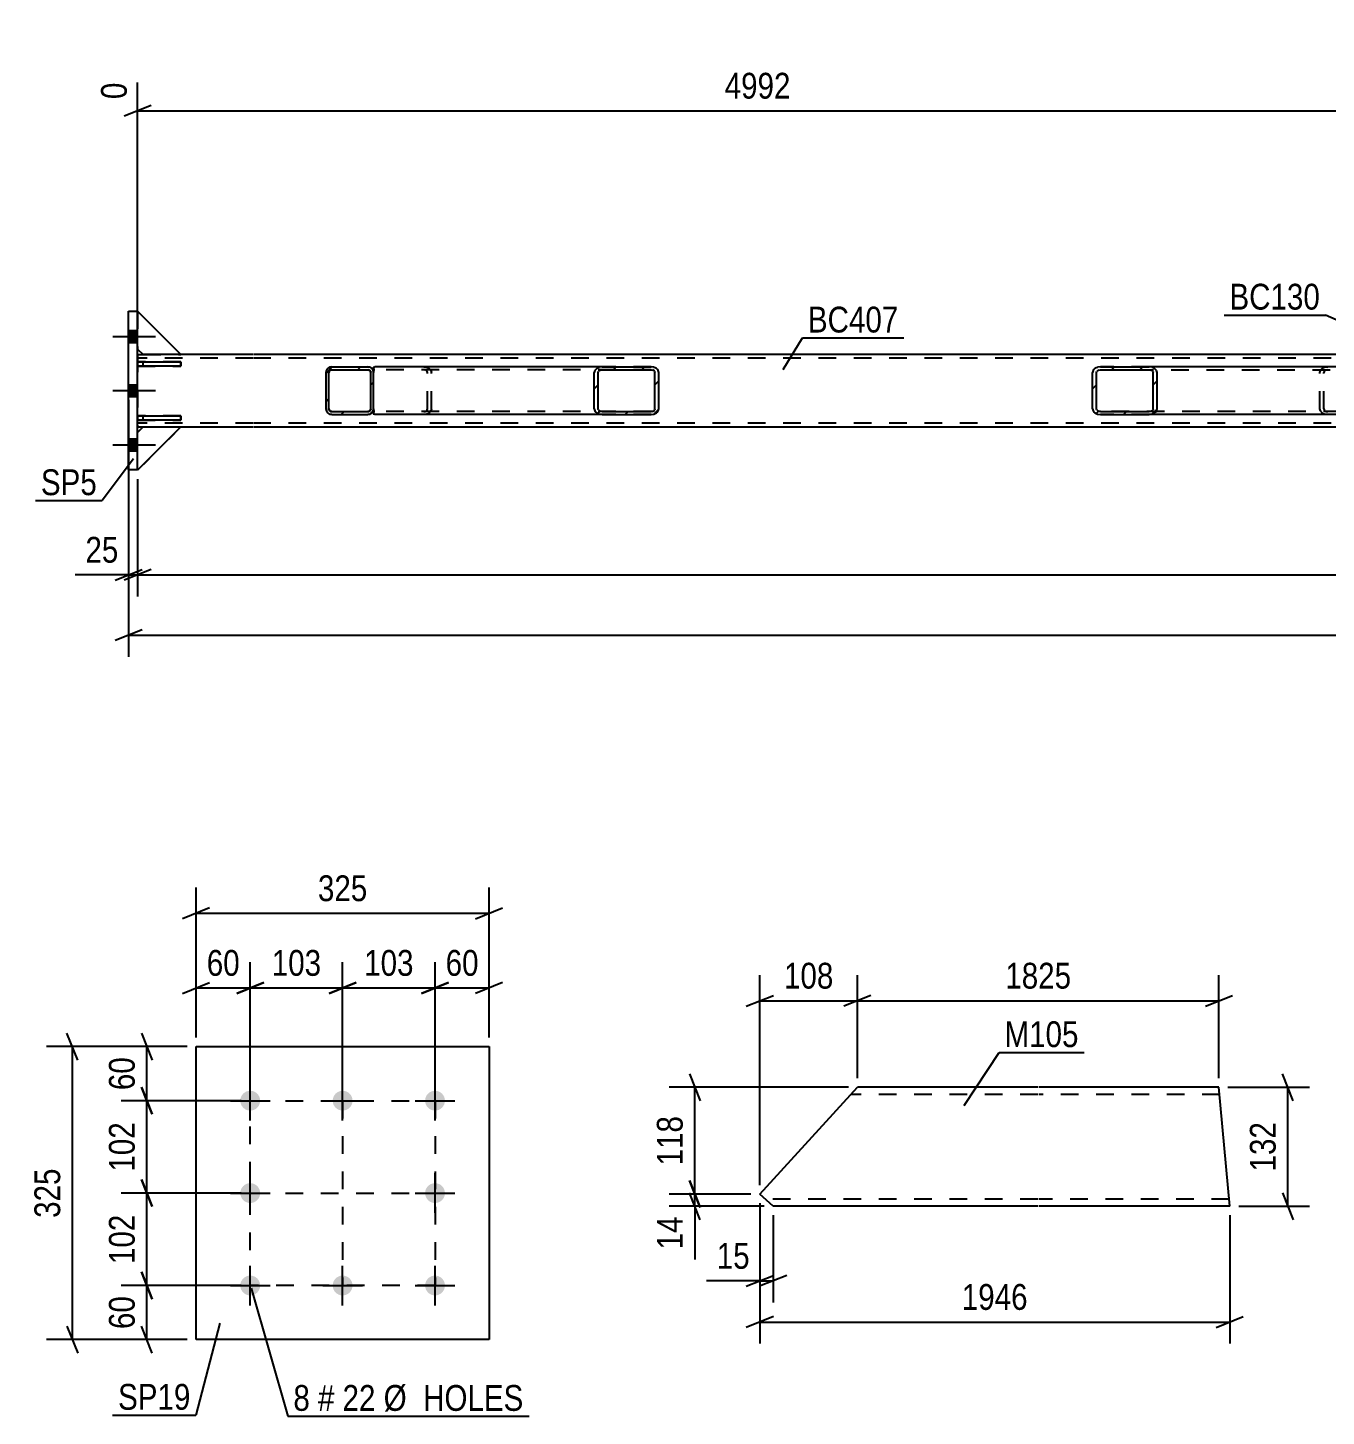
# Model space of a CAD drawing. Header units: millimetres. Extents: x 0 to 841, y 0 to 594.
# Drawn here: x 119 to 263.1, y 125.8 to 279.8 of the extents above; entities that cross this region are included whole.
import ezdxf

# ---------------------------------------------------------------- set-up
doc = ezdxf.new("R2010")
doc.units = ezdxf.units.MM
doc.linetypes.add('DXK_LINE_DOT2', pattern=[3.9198, 1.9599, -1.9599])
doc.styles.add('Arial Narrow', font='ARIALN.TTF', dxfattribs={"height": 0.2})

# ---------------------------------------------------------------- blocks, each defined once
blk = doc.blocks.new('Part-122570250-3767 - 3634')
at = {"color": 2, "linetype": 'Continuous'}
for p, q in [((130.22, 248.35), (130.22, 248.35)), ((130.22, 248.35), (131.22, 248.35)), ((130.22, 230.75), (130.22, 248.35)), ((131.22, 230.75), (131.22, 248.35)), ((130.22, 230.75), (130.22, 230.75)), ((131.22, 230.75), (130.22, 230.75)), ((131.22, 230.75), (131.22, 230.75))]:
    blk.add_line(p, q, dxfattribs=at)
at = {"color": 7, "linetype": 'DXK_LINE_DOT2'}
for p, q in [((130.22, 230.75), (130.22, 248.35)), ((131.22, 230.75), (131.22, 248.35))]:
    blk.add_line(p, q, dxfattribs=at)
blk = doc.blocks.new('Part-122570250-3659 - 3634')
at = {"color": 2, "linetype": 'Continuous'}
for p, q in [((131.22, 243.55), (131.82, 243.55)), ((144.02, 243.55), (136.02, 243.55)), ((632.06, 243.55), (144.12, 243.55)), ((131.22, 235.55), (144.02, 235.55)), ((144.12, 235.55), (632.06, 235.55))]:
    blk.add_line(p, q, dxfattribs=at)
at = {"color": 7, "linetype": 'DXK_LINE_DOT2'}
for p, q in [((131.22, 243.55), (131.22, 235.55)), ((131.22, 235.55), (131.22, 243.55)), ((131.22, 243.55), (131.22, 243.55)), ((131.22, 243.55), (131.22, 243.55)), ((136.02, 243.55), (131.82, 243.55)), ((131.22, 243.15), (131.22, 243.15)), ((144.02, 243.15), (131.22, 243.15)), ((632.06, 243.15), (144.12, 243.15)), ((131.22, 235.95), (131.22, 235.95)), ((144.02, 235.95), (131.22, 235.95)), ((632.06, 235.95), (144.12, 235.95)), ((131.22, 235.55), (131.22, 235.55)), ((131.22, 235.55), (131.22, 235.55))]:
    blk.add_line(p, q, dxfattribs=at)
blk = doc.blocks.new('Part-122570250-3724 - 3634')
at = {"linetype": 'Continuous'}
h = blk.add_hatch(dxfattribs=at)
h.set_pattern_fill('', scale=0.7, style=0, pattern_type=0)
h.set_pattern_definition([(45, (188.4973, 236.9552), (-1.57154, 1.57154), [])])
h.paths.add_polyline_path([(188.17, 236.91), (188.5, 236.96), (188.78, 237.09), (188.97, 237.3), (189.03, 237.55), (189.03, 241.55), (188.97, 241.79), (188.78, 242), (188.5, 242.14), (188.17, 242.19), (182.75, 242.19), (182.41, 242.14), (182.13, 242), (181.94, 241.79), (181.88, 241.55), (181.88, 237.55), (181.94, 237.3), (182.13, 237.09), (182.41, 236.96), (182.75, 236.91)])
h.paths.add_polyline_path([(182.58, 237.25), (182.44, 237.32), (182.34, 237.42), (182.31, 237.55), (182.31, 241.55), (182.34, 241.67), (182.44, 241.77), (182.58, 241.84), (182.75, 241.87), (188.17, 241.87), (188.33, 241.84), (188.47, 241.77), (188.57, 241.67), (188.6, 241.55), (188.6, 237.55), (188.57, 237.42), (188.47, 237.32), (188.33, 237.25), (188.17, 237.23), (182.75, 237.23)])
at = {"color": 2, "linetype": 'Continuous'}
for p, q in [((157.4, 242.17), (157.53, 242.19)), ((157.4, 242.17), (157.4, 241.55)), ((182.75, 242.19), (157.53, 242.19)), ((181.94, 241.79), (181.88, 241.55)), ((182.75, 242.19), (182.41, 242.14)), ((182.58, 241.84), (182.75, 241.87)), ((182.75, 242.19), (188.17, 242.19)), ((182.75, 241.87), (188.17, 241.87)), ((188.5, 242.14), (188.17, 242.19)), ((188.17, 241.87), (188.33, 241.84)), ((189.03, 241.55), (188.97, 241.79)), ((181.88, 237.55), (181.88, 241.55)), ((182.31, 241.55), (182.34, 241.67)), ((182.31, 237.55), (182.31, 241.55)), ((188.57, 241.67), (188.6, 241.55)), ((188.6, 237.55), (188.6, 241.55)), ((189.03, 237.55), (189.03, 241.55)), ((157.4, 237.55), (157.4, 237.09)), ((181.88, 237.55), (181.94, 237.3)), ((182.34, 237.42), (182.31, 237.55)), ((182.75, 237.23), (182.58, 237.25)), ((182.75, 237.23), (188.17, 237.23)), ((188.33, 237.25), (188.17, 237.23)), ((188.6, 237.55), (188.57, 237.42)), ((188.97, 237.3), (189.03, 237.55)), ((157.4, 237.09), (157.4, 236.96)), ((157.4, 236.93), (157.4, 236.96)), ((157.53, 236.91), (157.4, 236.93)), ((182.75, 236.91), (157.53, 236.91)), ((182.41, 236.96), (182.75, 236.91)), ((182.75, 236.91), (188.17, 236.91)), ((188.17, 236.91), (188.5, 236.96))]:
    blk.add_line(p, q, dxfattribs=at)
at = {"color": 7, "linetype": 'DXK_LINE_DOT2'}
for p, q in [((157.4, 241.85), (157.4, 242.17)), ((157.53, 241.87), (157.4, 241.85)), ((188.17, 241.87), (157.53, 241.87)), ((162.95, 242.19), (163.28, 242.14)), ((163.12, 241.84), (162.95, 241.87)), ((163.75, 241.79), (163.82, 241.55)), ((188.17, 242.19), (182.75, 242.19)), ((157.4, 237.09), (157.4, 241.55)), ((163.39, 241.55), (163.35, 241.67)), ((163.39, 237.55), (163.39, 241.55)), ((163.82, 237.55), (163.82, 241.55)), ((157.53, 237.23), (157.4, 237.25)), ((188.17, 237.23), (157.53, 237.23)), ((162.95, 237.23), (163.12, 237.25)), ((163.35, 237.42), (163.39, 237.55)), ((163.82, 237.55), (163.75, 237.3)), ((163.28, 236.96), (162.95, 236.91)), ((188.17, 236.91), (182.75, 236.91))]:
    blk.add_line(p, q, dxfattribs=at)
for centre, radius, start, end in [((163.02, 241.46), 0.396, 31.9779, 75.1661), ((163.08, 241.37), 0.792, 31.9779, 75.1661), ((163.02, 237.63), 0.396, 284.8339, 328.0221), ((163.08, 237.72), 0.792, 284.8339, 328.0221)]:
    blk.add_arc(centre, radius, start, end, dxfattribs=at)
at = {"color": 2, "linetype": 'Continuous'}
for centre, radius, start, end in [((182.62, 241.37), 0.792, 104.8339, 148.0221), ((182.68, 241.46), 0.396, 104.8339, 148.0221), ((188.23, 241.46), 0.396, 31.9779, 75.1661), ((188.29, 241.37), 0.792, 31.9779, 75.1661), ((182.62, 237.72), 0.792, 211.9779, 255.1661), ((182.68, 237.63), 0.396, 211.9779, 255.1661), ((188.23, 237.63), 0.396, 284.8339, 328.0221), ((188.29, 237.72), 0.792, 284.8339, 328.0221)]:
    blk.add_arc(centre, radius, start, end, dxfattribs=at)
blk = doc.blocks.new('Part-122570250-3744 - 3634')
at = {"linetype": 'Continuous'}
h = blk.add_hatch(dxfattribs=at)
h.set_pattern_fill('', scale=0.7, style=0, pattern_type=0)
h.set_pattern_definition([(45, (157.0005, 236.9552), (-1.57154, 1.57154), [])])
h.paths.add_polyline_path([(156.76, 236.91), (157, 236.96), (157.21, 237.09), (157.35, 237.3), (157.4, 237.55), (157.4, 241.55), (157.35, 241.79), (157.21, 242), (157, 242.14), (156.76, 242.19), (152.76, 242.19), (152.51, 242.14), (152.3, 242), (152.16, 241.79), (152.12, 241.55), (152.12, 237.55), (152.16, 237.3), (152.3, 237.09), (152.51, 236.96), (152.76, 236.91)])
h.paths.add_polyline_path([(152.63, 237.25), (152.53, 237.32), (152.46, 237.42), (152.44, 237.55), (152.44, 241.55), (152.46, 241.67), (152.53, 241.77), (152.63, 241.84), (152.76, 241.87), (156.76, 241.87), (156.88, 241.84), (156.98, 241.77), (157.05, 241.67), (157.08, 241.55), (157.08, 237.55), (157.05, 237.42), (156.98, 237.32), (156.88, 237.25), (156.76, 237.23), (152.76, 237.23)])
at = {"color": 7, "linetype": 'DXK_LINE_DOT2'}
for p, q in [((152.12, 241.55), (152.16, 241.79)), ((152.51, 242.14), (152.76, 242.19)), ((152.76, 241.87), (152.63, 241.84)), ((152.76, 242.19), (156.76, 242.19)), ((152.76, 241.87), (156.76, 241.87)), ((156.76, 242.19), (157, 242.14)), ((156.88, 241.84), (156.76, 241.87)), ((157.35, 241.79), (157.4, 241.55)), ((152.12, 237.55), (152.12, 241.55)), ((152.46, 241.67), (152.44, 241.55)), ((152.44, 237.55), (152.44, 241.55)), ((157.08, 241.55), (157.05, 241.67)), ((157.08, 237.55), (157.08, 241.55)), ((157.4, 237.55), (157.4, 241.55)), ((152.16, 237.3), (152.12, 237.55)), ((152.44, 237.55), (152.46, 237.42)), ((152.63, 237.25), (152.76, 237.23)), ((152.76, 237.23), (156.76, 237.23)), ((156.76, 237.23), (156.88, 237.25)), ((157.05, 237.42), (157.08, 237.55)), ((157.4, 237.55), (157.35, 237.3)), ((152.76, 236.91), (152.51, 236.96)), ((152.76, 236.91), (156.76, 236.91)), ((157, 236.96), (156.76, 236.91))]:
    blk.add_line(p, q, dxfattribs=at)
at = {"color": 2, "linetype": 'Continuous'}
for p, q in [((152.16, 241.79), (152.12, 241.55)), ((152.76, 242.19), (152.51, 242.14)), ((152.63, 241.84), (152.76, 241.87)), ((152.76, 242.19), (156.76, 242.19)), ((152.76, 241.87), (156.76, 241.87)), ((157, 242.14), (156.76, 242.19)), ((156.76, 241.87), (156.88, 241.84)), ((157.4, 241.55), (157.35, 241.79)), ((152.12, 237.55), (152.12, 241.55)), ((152.44, 241.55), (152.46, 241.67)), ((152.44, 237.55), (152.44, 241.55)), ((157.05, 241.67), (157.08, 241.55)), ((157.08, 237.55), (157.08, 241.55)), ((157.4, 237.55), (157.4, 241.55)), ((152.12, 237.55), (152.16, 237.3)), ((152.46, 237.42), (152.44, 237.55)), ((152.76, 237.23), (152.63, 237.25)), ((152.76, 237.23), (156.76, 237.23)), ((156.88, 237.25), (156.76, 237.23)), ((157.08, 237.55), (157.05, 237.42)), ((157.35, 237.3), (157.4, 237.55)), ((152.51, 236.96), (152.76, 236.91)), ((152.76, 236.91), (156.76, 236.91)), ((156.76, 236.91), (157, 236.96))]:
    blk.add_line(p, q, dxfattribs=at)
at = {"color": 7, "linetype": 'DXK_LINE_DOT2'}
for centre, radius, start, end in [((152.76, 241.55), 0.64, 112.5, 157.5), ((152.76, 241.55), 0.32, 112.5, 157.5), ((156.76, 241.55), 0.32, 22.5, 67.5), ((156.76, 241.55), 0.64, 22.5, 67.5), ((152.76, 237.55), 0.64, 202.5, 247.5), ((152.76, 237.55), 0.32, 202.5, 247.5), ((156.76, 237.55), 0.32, 292.5, 337.5), ((156.76, 237.55), 0.64, 292.5, 337.5)]:
    blk.add_arc(centre, radius, start, end, dxfattribs=at)
at = {"color": 2, "linetype": 'Continuous'}
for centre, radius, start, end in [((152.76, 241.55), 0.64, 112.5, 157.5), ((152.76, 241.55), 0.32, 112.5, 157.5), ((156.76, 241.55), 0.32, 22.5, 67.5), ((156.76, 241.55), 0.64, 22.5, 67.5), ((152.76, 237.55), 0.64, 202.5, 247.5), ((152.76, 237.55), 0.32, 202.5, 247.5), ((156.76, 237.55), 0.32, 292.5, 337.5), ((156.76, 237.55), 0.64, 292.5, 337.5)]:
    blk.add_arc(centre, radius, start, end, dxfattribs=at)
blk = doc.blocks.new('Part-122570250-3690 - 3634')
at = {"color": 7, "linetype": 'DXK_LINE_DOT2'}
for p, q in [((136.02, 243.55), (131.22, 248.35)), ((131.22, 248.35), (131.22, 244.15)), ((131.22, 244.15), (131.82, 243.55)), ((131.82, 243.55), (136.02, 243.55))]:
    blk.add_line(p, q, dxfattribs=at)
blk = doc.blocks.new('Part-122570250-3691 - 3634')
at = {"color": 2, "linetype": 'Continuous'}
for p, q in [((136.02, 243.55), (131.22, 248.35)), ((131.22, 244.15), (131.82, 243.55)), ((136.02, 243.55), (131.82, 243.55))]:
    blk.add_line(p, q, dxfattribs=at)
at = {"color": 7, "linetype": 'DXK_LINE_DOT2'}
blk.add_line((131.22, 248.35), (131.22, 244.15), dxfattribs=at)
blk = doc.blocks.new('Part-122570250-3692 - 3634')
at = {"color": 7, "linetype": 'DXK_LINE_DOT2'}
for p, q in [((136.02, 243.55), (131.22, 248.35)), ((131.22, 248.35), (131.22, 244.15)), ((131.22, 244.15), (131.82, 243.55)), ((131.82, 243.55), (136.02, 243.55))]:
    blk.add_line(p, q, dxfattribs=at)
blk = doc.blocks.new('Part-122570250-3693 - 3634')
at = {"color": 7, "linetype": 'DXK_LINE_DOT2'}
for p, q in [((131.22, 234.92), (131.82, 235.52)), ((136.02, 235.52), (131.22, 230.72)), ((131.22, 230.72), (131.22, 234.92)), ((131.82, 235.52), (136.02, 235.52))]:
    blk.add_line(p, q, dxfattribs=at)
blk = doc.blocks.new('Part-122570250-3694 - 3634')
at = {"color": 2, "linetype": 'Continuous'}
for p, q in [((131.22, 234.92), (131.82, 235.52)), ((136.02, 235.52), (131.22, 230.72)), ((131.82, 235.52), (136.02, 235.52)), ((131.22, 230.72), (131.22, 230.75))]:
    blk.add_line(p, q, dxfattribs=at)
at = {"color": 7, "linetype": 'DXK_LINE_DOT2'}
blk.add_line((131.22, 230.75), (131.22, 234.92), dxfattribs=at)
blk = doc.blocks.new('Part-122570250-3695 - 3634')
at = {"color": 7, "linetype": 'DXK_LINE_DOT2'}
for p, q in [((131.22, 234.92), (131.82, 235.52)), ((136.02, 235.52), (131.22, 230.72)), ((131.22, 230.72), (131.22, 234.92)), ((131.82, 235.52), (136.02, 235.52))]:
    blk.add_line(p, q, dxfattribs=at)
blk = doc.blocks.new('Part-122570250-3698 - 3634')
at = {"color": 2, "linetype": 'Continuous'}
for p, q in [((131.22, 236.76), (136.02, 236.76)), ((131.22, 236.28), (131.22, 236.76)), ((136.02, 236.28), (131.22, 236.28)), ((136.02, 236.76), (136.02, 236.28))]:
    blk.add_line(p, q, dxfattribs=at)
at = {"color": 7, "linetype": 'DXK_LINE_DOT2'}
blk.add_line((131.82, 236.28), (131.82, 236.76), dxfattribs=at)
blk = doc.blocks.new('Part-122570250-3701 - 3634')
at = {"color": 2, "linetype": 'Continuous'}
for p, q in [((131.22, 242.76), (136.02, 242.76)), ((131.22, 242.28), (131.22, 242.76)), ((136.02, 242.28), (131.22, 242.28)), ((136.02, 242.76), (136.02, 242.28))]:
    blk.add_line(p, q, dxfattribs=at)
at = {"color": 7, "linetype": 'DXK_LINE_DOT2'}
blk.add_line((131.82, 242.28), (131.82, 242.76), dxfattribs=at)
blk = doc.blocks.new('Part-122570250-3704 - 3634')
at = {"color": 7, "linetype": 'DXK_LINE_DOT2'}
for p, q in [((136.02, 236.76), (131.22, 236.76)), ((131.22, 236.76), (131.22, 236.28)), ((131.22, 236.28), (136.02, 236.28)), ((131.82, 236.28), (131.82, 236.76)), ((136.02, 236.28), (136.02, 236.76))]:
    blk.add_line(p, q, dxfattribs=at)
blk = doc.blocks.new('Part-122570250-3707 - 3634')
at = {"color": 7, "linetype": 'DXK_LINE_DOT2'}
for p, q in [((136.02, 242.76), (131.22, 242.76)), ((131.22, 242.76), (131.22, 242.28)), ((131.22, 242.28), (136.02, 242.28)), ((131.82, 242.28), (131.82, 242.76)), ((136.02, 242.28), (136.02, 242.76))]:
    blk.add_line(p, q, dxfattribs=at)
blk = doc.blocks.new('Bolt-122570250-3738 - 3634')
at = {"linetype": 'Continuous'}
for points in [[(131.22, 244.89), (131.22, 246.21), (130.22, 246.21), (130.22, 244.89)], [(131.22, 244.89), (131.22, 246.21), (130.22, 246.21), (130.22, 244.89)], [(131.22, 244.89), (131.22, 246.21), (130.22, 246.21), (130.22, 244.89)], [(131.22, 244.89), (131.22, 246.21), (130.22, 246.21), (130.22, 244.89)], [(131.22, 238.89), (131.22, 240.21), (130.22, 240.21), (130.22, 238.89)], [(131.22, 238.89), (131.22, 240.21), (130.22, 240.21), (130.22, 238.89)], [(131.22, 232.89), (131.22, 234.21), (130.22, 234.21), (130.22, 232.89)], [(131.22, 232.89), (131.22, 234.21), (130.22, 234.21), (130.22, 232.89)], [(131.22, 232.89), (131.22, 234.21), (130.22, 234.21), (130.22, 232.89)], [(131.22, 232.89), (131.22, 234.21), (130.22, 234.21), (130.22, 232.89)]]:
    blk.add_hatch(color=1, dxfattribs=at).paths.add_polyline_path(points)
at = {"color": 1, "linetype": 'Continuous'}
for p, q in [((128.46, 245.55), (133.22, 245.55)), ((128.46, 245.55), (133.22, 245.55)), ((128.46, 245.55), (133.22, 245.55)), ((128.46, 245.55), (133.22, 245.55)), ((130.22, 246.21), (131.22, 246.21)), ((130.22, 246.21), (131.22, 246.21)), ((130.22, 246.21), (131.22, 246.21)), ((130.22, 246.21), (131.22, 246.21)), ((130.22, 244.89), (131.22, 244.89)), ((130.22, 244.89), (131.22, 244.89)), ((130.22, 244.89), (131.22, 244.89)), ((130.22, 244.89), (131.22, 244.89)), ((128.46, 239.55), (133.22, 239.55)), ((128.46, 239.55), (133.22, 239.55)), ((130.22, 240.21), (131.22, 240.21)), ((130.22, 240.21), (131.22, 240.21)), ((130.22, 238.89), (131.22, 238.89)), ((130.22, 238.89), (131.22, 238.89)), ((130.22, 234.21), (131.22, 234.21)), ((130.22, 234.21), (131.22, 234.21)), ((130.22, 234.21), (131.22, 234.21)), ((130.22, 234.21), (131.22, 234.21)), ((128.46, 233.55), (133.22, 233.55)), ((128.46, 233.55), (133.22, 233.55)), ((128.46, 233.55), (133.22, 233.55)), ((128.46, 233.55), (133.22, 233.55)), ((130.22, 232.89), (131.22, 232.89)), ((130.22, 232.89), (131.22, 232.89)), ((130.22, 232.89), (131.22, 232.89)), ((130.22, 232.89), (131.22, 232.89))]:
    blk.add_line(p, q, dxfattribs=at)
blk = doc.blocks.new('Part-122570250-3778 - 3634')
at = {"linetype": 'Continuous'}
h = blk.add_hatch(dxfattribs=at)
h.set_pattern_fill('', scale=0.7, style=0, pattern_type=0)
h.set_pattern_definition([(45, (243.7643, 236.9552), (-1.57154, 1.57154), [])])
h.paths.add_polyline_path([(243.43, 236.91), (243.76, 236.96), (244.05, 237.09), (244.23, 237.3), (244.3, 237.55), (244.3, 241.55), (244.23, 241.79), (244.05, 242), (243.76, 242.14), (243.43, 242.19), (238.01, 242.19), (237.68, 242.14), (237.4, 242), (237.21, 241.79), (237.15, 241.55), (237.15, 237.55), (237.21, 237.3), (237.4, 237.09), (237.68, 236.96), (238.01, 236.91)])
h.paths.add_polyline_path([(237.85, 237.25), (237.71, 237.32), (237.61, 237.42), (237.58, 237.55), (237.58, 241.55), (237.61, 241.67), (237.71, 241.77), (237.85, 241.84), (238.01, 241.87), (243.43, 241.87), (243.6, 241.84), (243.74, 241.77), (243.83, 241.67), (243.87, 241.55), (243.87, 237.55), (243.83, 237.42), (243.74, 237.32), (243.6, 237.25), (243.43, 237.23), (238.01, 237.23)])
at = {"color": 2, "linetype": 'Continuous'}
for p, q in [((237.21, 241.79), (237.15, 241.55)), ((238.01, 242.19), (237.68, 242.14)), ((237.85, 241.84), (238.01, 241.87)), ((238.01, 242.19), (243.43, 242.19)), ((238.01, 241.87), (243.43, 241.87)), ((268.65, 242.19), (243.43, 242.19)), ((243.76, 242.14), (243.43, 242.19)), ((243.43, 241.87), (243.6, 241.84)), ((244.3, 241.55), (244.23, 241.79)), ((268.65, 242.19), (268.78, 242.17)), ((268.78, 242.17), (268.78, 242.14)), ((268.78, 242.14), (268.78, 242)), ((268.78, 242), (268.78, 241.55)), ((237.15, 237.55), (237.15, 241.55)), ((237.58, 241.55), (237.61, 241.67)), ((237.58, 237.55), (237.58, 241.55)), ((243.83, 241.67), (243.87, 241.55)), ((243.87, 237.55), (243.87, 241.55)), ((244.3, 237.55), (244.3, 241.55)), ((237.15, 237.55), (237.21, 237.3)), ((237.61, 237.42), (237.58, 237.55)), ((238.01, 237.23), (237.85, 237.25)), ((238.01, 237.23), (243.43, 237.23)), ((243.6, 237.25), (243.43, 237.23)), ((243.87, 237.55), (243.83, 237.42)), ((244.23, 237.3), (244.3, 237.55)), ((268.78, 236.93), (268.78, 237.55)), ((237.68, 236.96), (238.01, 236.91)), ((238.01, 236.91), (243.43, 236.91)), ((243.43, 236.91), (243.76, 236.96)), ((268.65, 236.91), (243.43, 236.91)), ((268.65, 236.91), (268.78, 236.93))]:
    blk.add_line(p, q, dxfattribs=at)
at = {"color": 7, "linetype": 'DXK_LINE_DOT2'}
for p, q in [((243.43, 242.19), (238.01, 242.19)), ((238.01, 241.87), (268.65, 241.87)), ((262.36, 241.55), (262.43, 241.79)), ((262.89, 242.14), (263.23, 242.19)), ((263.23, 241.87), (263.06, 241.84)), ((268.65, 241.87), (268.78, 241.85)), ((268.78, 242), (268.78, 241.85)), ((268.78, 237.55), (268.78, 241.79)), ((262.36, 237.55), (262.36, 241.55)), ((262.83, 241.67), (262.79, 241.55)), ((262.79, 237.55), (262.79, 241.55)), ((268.65, 237.23), (238.01, 237.23)), ((262.43, 237.3), (262.36, 237.55)), ((262.79, 237.55), (262.83, 237.42)), ((263.06, 237.25), (263.23, 237.23)), ((268.65, 237.23), (268.78, 237.25)), ((243.43, 236.91), (238.01, 236.91)), ((263.23, 236.91), (262.89, 236.96))]:
    blk.add_line(p, q, dxfattribs=at)
at = {"color": 2, "linetype": 'Continuous'}
for centre, radius, start, end in [((237.88, 241.37), 0.792, 104.8339, 148.0221), ((237.95, 241.46), 0.396, 104.8339, 148.0221), ((243.5, 241.46), 0.396, 31.9779, 75.1661), ((243.56, 241.37), 0.792, 31.9779, 75.1661), ((237.88, 237.72), 0.792, 211.9779, 255.1661), ((237.95, 237.63), 0.396, 211.9779, 255.1661), ((243.5, 237.63), 0.396, 284.8339, 328.0221), ((243.56, 237.72), 0.792, 284.8339, 328.0221)]:
    blk.add_arc(centre, radius, start, end, dxfattribs=at)
at = {"color": 7, "linetype": 'DXK_LINE_DOT2'}
for centre, radius, start, end in [((263.1, 241.37), 0.792, 104.8338, 148.0219), ((263.16, 241.46), 0.396, 104.8338, 148.0219), ((263.1, 237.72), 0.792, 211.9781, 255.1662), ((263.16, 237.63), 0.396, 211.9781, 255.1662)]:
    blk.add_arc(centre, radius, start, end, dxfattribs=at)
blk = doc.blocks.new('Part-122570250-4416 - 4410')
at = {"color": 2, "linetype": 'Continuous'}
for p, q in [((200.24, 150.44), (211.07, 162.29)), ((231.07, 162.29), (211.07, 162.29)), ((251.17, 162.29), (231.17, 162.29)), ((252.36, 149.09), (251.17, 162.29)), ((201.72, 149.09), (200.24, 150.44)), ((231.07, 149.09), (201.72, 149.09)), ((252.36, 149.09), (231.17, 149.09))]:
    blk.add_line(p, q, dxfattribs=at)
at = {"color": 7, "linetype": 'DXK_LINE_DOT2'}
for p, q in [((231.07, 161.49), (210.34, 161.49)), ((251.25, 161.49), (231.17, 161.49)), ((231.07, 149.89), (200.85, 149.89)), ((252.29, 149.89), (231.17, 149.89)), ((252.29, 149.89), (252.28, 149.95))]:
    blk.add_line(p, q, dxfattribs=at)
blk = doc.blocks.new('Bolt-122570250-6700 - 4721')
at = {"linetype": 'Continuous'}
for points in [[(143.71, 161.9, -1), (143.71, 159.7, -1)], [(153.96, 161.9, -1), (153.96, 159.7, -1)], [(164.21, 161.9, -1), (164.21, 159.7, -1)], [(143.71, 151.65, -1), (143.71, 149.45, -1)], [(164.21, 151.65, -1), (164.21, 149.45, -1)], [(143.71, 141.4, -1), (143.71, 139.2, -1)], [(153.96, 141.4, -1), (153.96, 139.2, -1)], [(164.21, 141.4, -1), (164.21, 139.2, -1)]]:
    blk.add_hatch(color=1, dxfattribs=at).paths.add_polyline_path(points)
at = {"color": 1, "linetype": 'Continuous'}
for p, q in [((143.71, 158.6), (143.71, 163)), ((153.96, 158.6), (153.96, 163)), ((164.21, 158.6), (164.21, 163)), ((141.51, 160.8), (145.91, 160.8)), ((151.76, 160.8), (156.16, 160.8)), ((162.01, 160.8), (166.41, 160.8)), ((143.71, 148.35), (143.71, 152.75)), ((164.21, 148.35), (164.21, 152.75)), ((141.51, 150.55), (145.91, 150.55)), ((162.01, 150.55), (166.41, 150.55)), ((143.71, 138.1), (143.71, 142.5)), ((153.96, 138.1), (153.96, 142.5)), ((164.21, 138.1), (164.21, 142.5)), ((141.51, 140.3), (145.91, 140.3)), ((151.76, 140.3), (156.16, 140.3)), ((162.01, 140.3), (166.41, 140.3))]:
    blk.add_line(p, q, dxfattribs=at)
blk = doc.blocks.new('Part-122570250-4760 - 4721')
at = {"color": 2, "linetype": 'Continuous'}
for p, q in [((137.71, 134.3), (137.71, 166.8)), ((137.71, 166.8), (170.21, 166.8)), ((170.21, 166.8), (170.21, 134.3)), ((170.21, 134.3), (137.71, 134.3))]:
    blk.add_line(p, q, dxfattribs=at)
blk = doc.blocks.new('Rectangle-122570250-9320 - 4721')
at = {"color": 1, "linetype": 'DXK_LINE_DOT2'}
blk.add_lwpolyline([(143.71, 160.8), (164.21, 160.8), (164.21, 140.3), (143.71, 140.3), (143.71, 160.8)], close=True, dxfattribs=at)
blk = doc.blocks.new('Line-122570250-9383 - 4721')
at = {"color": 1, "linetype": 'DXK_LINE_DOT2'}
blk.add_line((143.71, 150.55), (164.21, 150.55), dxfattribs=at)
blk = doc.blocks.new('Line-122570250-9390 - 4721')
at = {"color": 1, "linetype": 'DXK_LINE_DOT2'}
blk.add_line((153.96, 160.8), (153.96, 140.3), dxfattribs=at)
blk = doc.blocks.new('StraightDimension-122570250-3799 - 3634')
at = {"color": 7, "linetype": 'Continuous'}
for p, q in [((130.22, 229.75), (130.22, 216.72)), ((131.22, 229.72), (131.22, 216.72)), ((128.72, 218.52), (131.72, 219.72)), ((132.72, 219.72), (129.72, 218.52)), ((130.22, 219.12), (131.22, 219.12))]:
    blk.add_line(p, q, dxfattribs=at)
at = {"color": 0}
blk.add_wipeout([(129.69, 219.87), (129.69, 224.07), (124.83, 224.07), (124.83, 219.87)], dxfattribs=at)
at = {"color": 7, "linetype": 'Continuous'}
blk.add_line((130.22, 219.12), (124.31, 219.12), dxfattribs=at)
blk.add_line((130.22, 219.12), (124.31, 219.12), dxfattribs=at)
at = {"color": 3, "style": 'Arial Narrow'}
blk.add_text('25', height=2.863, dxfattribs=at).set_placement((125.43, 220.47))
blk = doc.blocks.new('StraightDimension-122570250-3788 - 3634')
at = {"color": 7, "linetype": 'Continuous'}
for p, q in [((130.22, 238.55), (130.22, 210.03)), ((131.72, 213.03), (128.72, 211.83)), ((130.22, 212.43), (645.96, 212.43))]:
    blk.add_line(p, q, dxfattribs=at)
blk = doc.blocks.new('StraightDimension-122570250-3816 - 3634')
at = {"color": 7, "linetype": 'Continuous'}
for p, q in [((131.22, 229.72), (131.22, 216.72)), ((132.72, 219.72), (129.72, 218.52)), ((131.22, 219.12), (644.96, 219.12))]:
    blk.add_line(p, q, dxfattribs=at)
blk = doc.blocks.new('StraightDimension-122570250-3878 - 3634')
at = {"color": 7, "linetype": 'Continuous'}
for p, q in [((268.78, 244.55), (268.78, 279.2)), ((131.22, 244.55), (131.22, 273.71)), ((132.72, 271.19), (129.72, 269.99)), ((267.28, 269.99), (270.28, 271.19)), ((131.22, 270.59), (268.78, 270.59))]:
    blk.add_line(p, q, dxfattribs=at)
at = {"color": 0, "linetype": 'Continuous'}
for points in [[(268.18, 279.8), (263.98, 279.8), (263.98, 271.29), (268.18, 271.29)], [(130.62, 274.31), (126.42, 274.31), (126.42, 271.29), (130.62, 271.29)]]:
    blk.add_wipeout(points, dxfattribs=at)
at = {"color": 0}
blk.add_wipeout([(204.25, 271.34), (204.25, 275.54), (195.74, 275.54), (195.74, 271.34)], dxfattribs=at)
at = {"color": 3, "linetype": 'Continuous', "style": 'Arial Narrow'}
for s, height, p in [('4992', 2.863, (267.58, 271.89)), ('0', 2.86, (130.02, 271.89))]:
    blk.add_text(s, height=height, rotation=90.0002, dxfattribs=at).set_placement(p)
at = {"color": 3, "style": 'Arial Narrow'}
blk.add_text('4992', height=2.863, dxfattribs=at).set_placement((196.34, 271.94))
blk = doc.blocks.new('StraightDimension-122570250-4482 - 4410')
at = {"color": 7, "linetype": 'Continuous'}
for p, q in [((192.43, 163.79), (193.63, 160.79)), ((210.07, 162.29), (190.18, 162.29)), ((193.03, 150.44), (193.03, 162.29)), ((193.63, 148.94), (192.43, 151.94)), ((199.24, 150.44), (190.18, 150.44))]:
    blk.add_line(p, q, dxfattribs=at)
at = {"color": 0}
blk.add_wipeout([(192.28, 159.71), (188.08, 159.71), (188.08, 153.02), (192.28, 153.02)], dxfattribs=at)
at = {"color": 3, "style": 'Arial Narrow'}
blk.add_text('118', height=2.863, rotation=90.0002, dxfattribs=at).set_placement((191.68, 153.62))
blk = doc.blocks.new('StraightDimension-122570250-4466 - 4410')
at = {"color": 7, "linetype": 'Continuous'}
for p, q in [((192.43, 151.94), (193.63, 148.94)), ((199.24, 150.44), (190.18, 150.44)), ((193.63, 147.59), (192.43, 150.59)), ((193.03, 149.09), (193.03, 150.44)), ((200.72, 149.09), (190.18, 149.09))]:
    blk.add_line(p, q, dxfattribs=at)
at = {"color": 0}
blk.add_wipeout([(192.28, 148.57), (188.08, 148.57), (188.08, 143.71), (192.28, 143.71)], dxfattribs=at)
at = {"color": 7, "linetype": 'Continuous'}
blk.add_line((193.03, 149.09), (193.03, 143.18), dxfattribs=at)
blk.add_line((193.03, 149.09), (193.03, 143.18), dxfattribs=at)
at = {"color": 3, "style": 'Arial Narrow'}
blk.add_text('14', height=2.863, rotation=90.0002, dxfattribs=at).set_placement((191.68, 144.31))
blk = doc.blocks.new('StraightDimension-122570250-4452 - 4410')
at = {"color": 7, "linetype": 'Continuous'}
for p, q in [((200.24, 149.44), (200.24, 138.41)), ((201.72, 148.09), (201.72, 138.41)), ((198.74, 140.21), (201.74, 141.41)), ((203.22, 141.41), (200.22, 140.21)), ((200.24, 140.81), (201.72, 140.81))]:
    blk.add_line(p, q, dxfattribs=at)
at = {"color": 0}
blk.add_wipeout([(199.72, 141.56), (199.72, 145.76), (194.86, 145.76), (194.86, 141.56)], dxfattribs=at)
at = {"color": 7, "linetype": 'Continuous'}
blk.add_line((200.24, 140.81), (194.34, 140.81), dxfattribs=at)
blk.add_line((200.24, 140.81), (194.34, 140.81), dxfattribs=at)
at = {"color": 3, "style": 'Arial Narrow'}
blk.add_text('15', height=2.863, dxfattribs=at).set_placement((195.46, 142.16))
blk = doc.blocks.new('StraightDimension-122570250-9400 - 4410')
at = {"color": 7, "linetype": 'Continuous'}
for p, q in [((211.07, 163.29), (211.07, 174.73)), ((251.17, 163.29), (251.17, 174.73)), ((212.57, 172.48), (209.57, 171.28)), ((249.67, 171.28), (252.67, 172.48)), ((211.07, 171.88), (251.17, 171.88))]:
    blk.add_line(p, q, dxfattribs=at)
at = {"color": 0}
blk.add_wipeout([(235.38, 172.63), (235.38, 176.83), (226.87, 176.83), (226.87, 172.63)], dxfattribs=at)
at = {"color": 3, "style": 'Arial Narrow'}
blk.add_text('1825', height=2.863, dxfattribs=at).set_placement((227.47, 173.23))
blk = doc.blocks.new('StraightDimension-122570250-4499 - 4410')
at = {"color": 7, "linetype": 'Continuous'}
for p, q in [((259.41, 160.79), (258.21, 163.79)), ((252.17, 162.29), (261.21, 162.29)), ((258.81, 149.09), (258.81, 162.29)), ((258.21, 150.59), (259.41, 147.59)), ((253.36, 149.09), (261.21, 149.09))]:
    blk.add_line(p, q, dxfattribs=at)
at = {"color": 0}
blk.add_wipeout([(258.06, 159.03), (253.86, 159.03), (253.86, 152.35), (258.06, 152.35)], dxfattribs=at)
at = {"color": 3, "style": 'Arial Narrow'}
blk.add_text('132', height=2.863, rotation=90.0002, dxfattribs=at).set_placement((257.46, 152.95))
blk = doc.blocks.new('StraightDimension-122570250-4513 - 4410')
at = {"color": 7, "linetype": 'Continuous'}
for p, q in [((200.24, 149.44), (200.24, 133.85)), ((252.36, 148.09), (252.36, 133.85)), ((201.74, 136.85), (198.74, 135.65)), ((200.24, 136.25), (252.36, 136.25)), ((250.86, 135.65), (253.86, 136.85))]:
    blk.add_line(p, q, dxfattribs=at)
at = {"color": 0}
blk.add_wipeout([(230.56, 137), (230.56, 141.2), (222.04, 141.2), (222.04, 137)], dxfattribs=at)
at = {"color": 3, "style": 'Arial Narrow'}
blk.add_text('1946', height=2.863, dxfattribs=at).set_placement((222.64, 137.6))
blk = doc.blocks.new('StraightDimension-122570250-9401 - 4410')
at = {"color": 7, "linetype": 'Continuous'}
for p, q in [((200.24, 151.44), (200.24, 174.73)), ((211.07, 163.29), (211.07, 174.73)), ((198.74, 171.28), (201.74, 172.48)), ((212.57, 172.48), (209.57, 171.28)), ((200.24, 171.88), (211.07, 171.88))]:
    blk.add_line(p, q, dxfattribs=at)
at = {"color": 0}
blk.add_wipeout([(209, 172.63), (209, 176.83), (202.32, 176.83), (202.32, 172.63)], dxfattribs=at)
at = {"color": 3, "style": 'Arial Narrow'}
blk.add_text('108', height=2.863, dxfattribs=at).set_placement((202.92, 173.23))
blk = doc.blocks.new('StraightDimension-122570250-9362 - 4721')
at = {"color": 7, "linetype": 'Continuous'}
for p, q in [((131.65, 141.8), (132.85, 138.8)), ((142.71, 140.3), (129.4, 140.3)), ((132.25, 134.3), (132.25, 140.3)), ((132.85, 132.8), (131.65, 135.8)), ((136.71, 134.3), (129.4, 134.3))]:
    blk.add_line(p, q, dxfattribs=at)
at = {"color": 0}
blk.add_wipeout([(131.5, 139.72), (127.3, 139.72), (127.3, 134.87), (131.5, 134.87)], dxfattribs=at)
at = {"color": 3, "style": 'Arial Narrow'}
blk.add_text('60', height=2.863, rotation=90.0002, dxfattribs=at).set_placement((130.9, 135.47))
blk = doc.blocks.new('StraightDimension-122570250-4798 - 4721')
at = {"color": 7, "linetype": 'Continuous'}
for p, q in [((124.58, 165.3), (123.38, 168.3)), ((136.71, 166.8), (121.13, 166.8)), ((123.98, 134.3), (123.98, 166.8)), ((123.38, 135.8), (124.58, 132.8)), ((136.71, 134.3), (121.13, 134.3))]:
    blk.add_line(p, q, dxfattribs=at)
at = {"color": 0}
blk.add_wipeout([(123.23, 153.89), (119.03, 153.89), (119.03, 147.2), (123.23, 147.2)], dxfattribs=at)
at = {"color": 3, "style": 'Arial Narrow'}
blk.add_text('325', height=2.863, rotation=90.0002, dxfattribs=at).set_placement((122.63, 147.8))
blk = doc.blocks.new('StraightDimension-122570250-9331 - 4721')
at = {"color": 7, "linetype": 'Continuous'}
for p, q in [((164.21, 161.8), (164.21, 176.15)), ((170.21, 167.8), (170.21, 176.15)), ((162.71, 172.7), (165.71, 173.9)), ((164.21, 173.3), (170.21, 173.3)), ((171.71, 173.9), (168.71, 172.7))]:
    blk.add_line(p, q, dxfattribs=at)
at = {"color": 0}
blk.add_wipeout([(169.64, 174.05), (169.64, 178.25), (164.79, 178.25), (164.79, 174.05)], dxfattribs=at)
at = {"color": 3, "style": 'Arial Narrow'}
blk.add_text('60', height=2.863, dxfattribs=at).set_placement((165.39, 174.65))
blk = doc.blocks.new('StraightDimension-122570250-9332 - 4721')
at = {"color": 7, "linetype": 'Continuous'}
for p, q in [((153.96, 161.8), (153.96, 176.15)), ((164.21, 161.8), (164.21, 176.15)), ((152.46, 172.7), (155.46, 173.9)), ((153.96, 173.3), (164.21, 173.3)), ((165.71, 173.9), (162.71, 172.7))]:
    blk.add_line(p, q, dxfattribs=at)
at = {"color": 0}
blk.add_wipeout([(162.43, 174.05), (162.43, 178.25), (155.75, 178.25), (155.75, 174.05)], dxfattribs=at)
at = {"color": 3, "style": 'Arial Narrow'}
blk.add_text('103', height=2.863, dxfattribs=at).set_placement((156.35, 174.65))
blk = doc.blocks.new('StraightDimension-122570250-9333 - 4721')
at = {"color": 7, "linetype": 'Continuous'}
for p, q in [((143.71, 161.8), (143.71, 176.15)), ((153.96, 161.8), (153.96, 176.15)), ((142.21, 172.7), (145.21, 173.9)), ((143.71, 173.3), (153.96, 173.3)), ((155.46, 173.9), (152.46, 172.7))]:
    blk.add_line(p, q, dxfattribs=at)
at = {"color": 0}
blk.add_wipeout([(152.18, 174.05), (152.18, 178.25), (145.5, 178.25), (145.5, 174.05)], dxfattribs=at)
at = {"color": 3, "style": 'Arial Narrow'}
blk.add_text('103', height=2.863, dxfattribs=at).set_placement((146.1, 174.65))
blk = doc.blocks.new('StraightDimension-122570250-9334 - 4721')
at = {"color": 7, "linetype": 'Continuous'}
for p, q in [((137.71, 167.8), (137.71, 176.15)), ((143.71, 161.8), (143.71, 176.15)), ((136.21, 172.7), (139.21, 173.9)), ((137.71, 173.3), (143.71, 173.3)), ((145.21, 173.9), (142.21, 172.7))]:
    blk.add_line(p, q, dxfattribs=at)
at = {"color": 0}
blk.add_wipeout([(143.14, 174.05), (143.14, 178.25), (138.29, 178.25), (138.29, 174.05)], dxfattribs=at)
at = {"color": 3, "style": 'Arial Narrow'}
blk.add_text('60', height=2.863, dxfattribs=at).set_placement((138.89, 174.65))
blk = doc.blocks.new('StraightDimension-122570250-9359 - 4721')
at = {"color": 7, "linetype": 'Continuous'}
for p, q in [((131.65, 168.3), (132.85, 165.3)), ((136.71, 166.8), (129.4, 166.8)), ((132.25, 160.8), (132.25, 166.8)), ((132.85, 159.3), (131.65, 162.3)), ((142.71, 160.8), (129.4, 160.8))]:
    blk.add_line(p, q, dxfattribs=at)
at = {"color": 0}
blk.add_wipeout([(131.5, 166.22), (127.3, 166.22), (127.3, 161.37), (131.5, 161.37)], dxfattribs=at)
at = {"color": 3, "style": 'Arial Narrow'}
blk.add_text('60', height=2.863, rotation=90.0002, dxfattribs=at).set_placement((130.9, 161.97))
blk = doc.blocks.new('StraightDimension-122570250-9360 - 4721')
at = {"color": 7, "linetype": 'Continuous'}
for p, q in [((131.65, 162.3), (132.85, 159.3)), ((142.71, 160.8), (129.4, 160.8)), ((132.25, 150.55), (132.25, 160.8)), ((132.85, 149.05), (131.65, 152.05)), ((142.71, 150.55), (129.4, 150.55))]:
    blk.add_line(p, q, dxfattribs=at)
at = {"color": 0}
blk.add_wipeout([(131.5, 159.01), (127.3, 159.01), (127.3, 152.33), (131.5, 152.33)], dxfattribs=at)
at = {"color": 3, "style": 'Arial Narrow'}
blk.add_text('102', height=2.863, rotation=90.0002, dxfattribs=at).set_placement((130.9, 152.93))
blk = doc.blocks.new('StraightDimension-122570250-9361 - 4721')
at = {"color": 7, "linetype": 'Continuous'}
for p, q in [((131.65, 152.05), (132.85, 149.05)), ((142.71, 150.55), (129.4, 150.55)), ((132.25, 140.3), (132.25, 150.55)), ((132.85, 138.8), (131.65, 141.8)), ((142.71, 140.3), (129.4, 140.3))]:
    blk.add_line(p, q, dxfattribs=at)
at = {"color": 0}
blk.add_wipeout([(131.5, 148.76), (127.3, 148.76), (127.3, 142.08), (131.5, 142.08)], dxfattribs=at)
at = {"color": 3, "style": 'Arial Narrow'}
blk.add_text('102', height=2.863, rotation=90.0002, dxfattribs=at).set_placement((130.9, 142.68))
blk = doc.blocks.new('StraightDimension-122570250-9522 - 4721')
at = {"color": 7, "linetype": 'Continuous'}
for p, q in [((137.71, 167.8), (137.71, 184.43)), ((170.21, 167.8), (170.21, 184.43)), ((139.21, 182.18), (136.21, 180.98)), ((168.71, 180.98), (171.71, 182.18)), ((137.71, 181.58), (170.21, 181.58))]:
    blk.add_line(p, q, dxfattribs=at)
at = {"color": 0}
blk.add_wipeout([(157.31, 182.33), (157.31, 186.53), (150.62, 186.53), (150.62, 182.33)], dxfattribs=at)
at = {"color": 3, "style": 'Arial Narrow'}
blk.add_text('325', height=2.863, dxfattribs=at).set_placement((151.22, 182.93))
blk = doc.blocks.new('Mark-122570250-3655 - 3634')
at = {"color": 0}
blk.add_wipeout([(215.62, 246), (215.62, 249), (205.57, 249), (205.57, 246)], dxfattribs=at)
blk.add_wipeout([(215.62, 246), (215.62, 249), (205.57, 249), (205.57, 246)], dxfattribs=at)
at = {"color": 30, "linetype": 'Continuous'}
for p, q in [((202.82, 241.88), (204.97, 245.4)), ((204.97, 245.4), (216.22, 245.4))]:
    blk.add_line(p, q, dxfattribs=at)
at = {"color": 3, "style": 'Arial Narrow'}
blk.add_text('BC407', height=2.863, dxfattribs=at).set_placement((205.57, 246))
blk = doc.blocks.new('Mark-122570250-3672 - 3634')
at = {"color": 0}
blk.add_wipeout([(262.38, 248.54), (262.38, 251.54), (252.33, 251.54), (252.33, 248.54)], dxfattribs=at)
blk.add_wipeout([(262.38, 248.54), (262.38, 251.54), (252.33, 251.54), (252.33, 248.54)], dxfattribs=at)
at = {"color": 30, "linetype": 'Continuous'}
for p in [(251.73, 247.94), (269.7, 244.96)]:
    blk.add_line(p, (262.98, 247.94), dxfattribs=at)
at = {"color": 3, "style": 'Arial Narrow'}
blk.add_text('BC130', height=2.863, dxfattribs=at).set_placement((252.33, 248.54))
blk = doc.blocks.new('Mark-122570250-3763 - 3634')
at = {"color": 0}
blk.add_wipeout([(126.7, 227.96), (126.7, 230.96), (120.49, 230.96), (120.49, 227.96)], dxfattribs=at)
blk.add_wipeout([(126.7, 227.96), (126.7, 230.96), (120.49, 230.96), (120.49, 227.96)], dxfattribs=at)
at = {"color": 30, "linetype": 'Continuous'}
for p in [(130.75, 231.97), (119.89, 227.36)]:
    blk.add_line(p, (127.3, 227.36), dxfattribs=at)
at = {"color": 3, "style": 'Arial Narrow'}
blk.add_text('SP5', height=2.863, dxfattribs=at).set_placement((120.49, 227.96))
blk = doc.blocks.new('Mark-122570250-4412 - 4410')
at = {"color": 0}
blk.add_wipeout([(235.6, 166.74), (235.6, 169.74), (227.38, 169.74), (227.38, 166.74)], dxfattribs=at)
blk.add_wipeout([(235.6, 166.74), (235.6, 169.74), (227.38, 169.74), (227.38, 166.74)], dxfattribs=at)
at = {"color": 30, "linetype": 'Continuous'}
for p, q in [((222.89, 160.25), (226.78, 166.14)), ((226.78, 166.14), (236.2, 166.14))]:
    blk.add_line(p, q, dxfattribs=at)
at = {"color": 3, "style": 'Arial Narrow'}
blk.add_text('M105', height=2.863, dxfattribs=at).set_placement((227.38, 166.74))
blk = doc.blocks.new('Mark-122570250-6701 - 4721')
at = {"color": 0}
for points in [[(150.33, 126.4), (150.33, 129.4), (148.5, 129.4), (148.5, 126.4)], [(153.05, 126.4), (153.05, 129.4), (151.23, 129.4), (151.23, 126.4)], [(157.61, 126.4), (157.61, 129.4), (153.95, 129.4), (153.95, 126.4)], [(174.04, 126.4), (174.04, 129.4), (158.51, 129.4), (158.51, 126.4)]]:
    blk.add_wipeout(points, dxfattribs=at)
for points in [[(150.33, 126.4), (150.33, 129.4), (148.5, 129.4), (148.5, 126.4)], [(153.05, 126.4), (153.05, 129.4), (151.23, 129.4), (151.23, 126.4)], [(157.61, 126.4), (157.61, 129.4), (153.95, 129.4), (153.95, 126.4)], [(174.04, 126.4), (174.04, 129.4), (158.51, 129.4), (158.51, 126.4)]]:
    blk.add_wipeout(points, dxfattribs=at)
at = {"color": 7, "linetype": 'Continuous'}
for p, q in [((143.8, 139.99), (147.9, 125.8)), ((147.9, 125.8), (174.64, 125.8))]:
    blk.add_line(p, q, dxfattribs=at)
at = {"color": 3, "style": 'Arial Narrow'}
for s, height, p in [('Ø  HOLES', 2.863, (158.51, 126.4)), ('8', 2.86, (148.5, 126.4)), ('#', 2.86, (151.23, 126.4)), ('22', 2.863, (153.95, 126.4))]:
    blk.add_text(s, height=height, dxfattribs=at).set_placement(p)
blk = doc.blocks.new('Mark-122570250-4756 - 4721')
at = {"color": 0}
blk.add_wipeout([(137.09, 126.52), (137.09, 129.52), (129.05, 129.52), (129.05, 126.52)], dxfattribs=at)
blk.add_wipeout([(137.09, 126.52), (137.09, 129.52), (129.05, 129.52), (129.05, 126.52)], dxfattribs=at)
at = {"color": 30, "linetype": 'Continuous'}
for p in [(140.33, 136.12), (128.45, 125.92)]:
    blk.add_line(p, (137.69, 125.92), dxfattribs=at)
at = {"color": 3, "style": 'Arial Narrow'}
blk.add_text('SP19', height=2.863, dxfattribs=at).set_placement((129.05, 126.52))

msp = doc.modelspace()

# ---------------------------------------------------------------- block references
for name in ['Part-122570250-3767 - 3634', 'Part-122570250-3690 - 3634', 'Part-122570250-3691 - 3634', 'Part-122570250-3692 - 3634', 'Bolt-122570250-3738 - 3634', 'Part-122570250-3659 - 3634', 'Part-122570250-3701 - 3634', 'Part-122570250-3707 - 3634', 'Part-122570250-3744 - 3634', 'Part-122570250-3724 - 3634', 'Part-122570250-3778 - 3634', 'Part-122570250-3698 - 3634', 'Part-122570250-3704 - 3634', 'Part-122570250-3693 - 3634', 'Part-122570250-3694 - 3634', 'Part-122570250-3695 - 3634', 'StraightDimension-122570250-3799 - 3634', 'Part-122570250-4760 - 4721', 'Bolt-122570250-6700 - 4721', 'Part-122570250-4416 - 4410', 'Rectangle-122570250-9320 - 4721', 'Line-122570250-9390 - 4721', 'Line-122570250-9383 - 4721']:
    msp.add_blockref(name, (0, 0))

# ---------------------------------------------------------------- next in the draw order: block references
for name in ['StraightDimension-122570250-3878 - 3634', 'StraightDimension-122570250-3788 - 3634', 'StraightDimension-122570250-9331 - 4721', 'StraightDimension-122570250-4482 - 4410', 'StraightDimension-122570250-9362 - 4721', 'Mark-122570250-6701 - 4721']:
    msp.add_blockref(name, (0, 0))

# ---------------------------------------------------------------- next in the draw order: block references
for name in ['Mark-122570250-3672 - 3634', 'Mark-122570250-3655 - 3634', 'StraightDimension-122570250-3816 - 3634', 'StraightDimension-122570250-9332 - 4721', 'StraightDimension-122570250-9400 - 4410', 'StraightDimension-122570250-4798 - 4721', 'StraightDimension-122570250-4466 - 4410']:
    msp.add_blockref(name, (0, 0))

# ---------------------------------------------------------------- next in the draw order: block references
for name in ['Mark-122570250-3763 - 3634', 'StraightDimension-122570250-9333 - 4721', 'StraightDimension-122570250-9401 - 4410', 'Mark-122570250-4412 - 4410', 'StraightDimension-122570250-4499 - 4410', 'StraightDimension-122570250-4452 - 4410', 'Mark-122570250-4756 - 4721']:
    msp.add_blockref(name, (0, 0))

# ---------------------------------------------------------------- next in the draw order: block references
for name in ['StraightDimension-122570250-9334 - 4721', 'StraightDimension-122570250-4513 - 4410']:
    msp.add_blockref(name, (0, 0))

# ---------------------------------------------------------------- next in the draw order: block references
msp.add_blockref('StraightDimension-122570250-9359 - 4721', (0, 0))

# ---------------------------------------------------------------- next in the draw order: block references
for name in ['StraightDimension-122570250-9522 - 4721', 'StraightDimension-122570250-9360 - 4721']:
    msp.add_blockref(name, (0, 0))

# ---------------------------------------------------------------- next in the draw order: block references
msp.add_blockref('StraightDimension-122570250-9361 - 4721', (0, 0))

doc.saveas('drawing.dxf')
